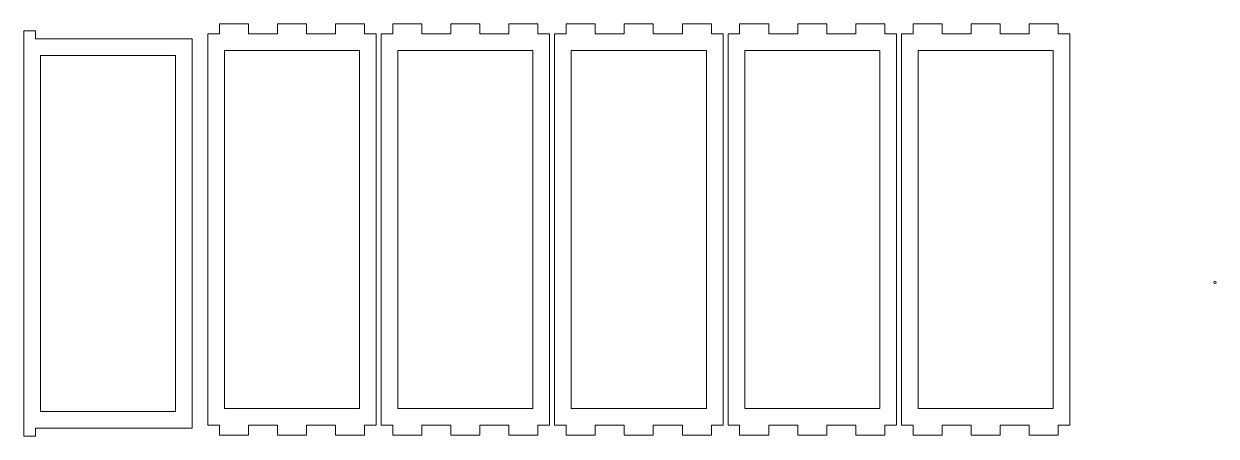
# Model space of a CAD drawing. Header units: centimetres. Extents: x -26.9 to 30.7, y -30.7 to 31.7.
# Drawn here: x -26.86 to 20.8, y 15.18 to 31.67 of the extents above; entities that cross this region are included whole.
import ezdxf

# ---------------------------------------------------------------- set-up
doc = ezdxf.new("R2010")
doc.units = ezdxf.units.CM
doc.header["$MEASUREMENT"] = 0
doc.layers.add('layer 1', color=7, linetype='Continuous')

msp = doc.modelspace()

# ---------------------------------------------------------------- linework, layer by layer
at = {"layer": 'layer 1', "color": 250, "lineweight": 9}
for points, knots in [([(-19.04621, 15.62377), (-19.04621, 15.62377), (-19.04621, 15.22377), (-19.04621, 15.22377), (-19.04621, 15.22377), (-19.04621, 15.22377), (-17.88538, 15.22377), (-17.88538, 15.22377), (-17.88538, 15.22377), (-17.88538, 15.22377), (-17.88538, 15.62377), (-17.88538, 15.62377), (-17.88538, 15.62377), (-17.88538, 15.62377), (-16.72455, 15.62377), (-16.72455, 15.62377), (-16.72455, 15.62377), (-16.72455, 15.62377), (-16.72455, 15.22377), (-16.72455, 15.22377), (-16.72455, 15.22377), (-16.72455, 15.22377), (-15.56373, 15.22377), (-15.56373, 15.22377), (-15.56373, 15.22377), (-15.56373, 15.22377), (-15.56373, 15.62377), (-15.56373, 15.62377), (-15.56373, 15.62377), (-15.56373, 15.62377), (-14.40286, 15.62377), (-14.40286, 15.62377), (-14.40286, 15.62377), (-14.40286, 15.62377), (-14.40286, 15.22377), (-14.40286, 15.22377), (-14.40286, 15.22377), (-14.40286, 15.22377), (-13.24203, 15.22377), (-13.24203, 15.22377), (-13.24203, 15.22377), (-13.24203, 15.22377), (-13.24203, 15.62377), (-13.24203, 15.62377), (-13.24203, 15.62377), (-13.24203, 15.62377), (-12.77722, 15.62377), (-12.77722, 15.62377), (-12.77722, 15.62377), (-12.77722, 15.62377), (-12.77722, 31.27154), (-12.77722, 31.27154), (-12.77722, 31.27154), (-12.77722, 31.27154), (-13.24203, 31.27154), (-13.24203, 31.27154), (-13.24203, 31.27154), (-13.24203, 31.27154), (-13.24203, 31.67154), (-13.24203, 31.67154), (-13.24203, 31.67154), (-13.24203, 31.67154), (-14.40286, 31.67154), (-14.40286, 31.67154), (-14.40286, 31.67154), (-14.40286, 31.67154), (-14.40286, 31.27154), (-14.40286, 31.27154), (-14.40286, 31.27154), (-14.40286, 31.27154), (-15.56373, 31.27154), (-15.56373, 31.27154), (-15.56373, 31.27154), (-15.56373, 31.27154), (-15.56373, 31.67154), (-15.56373, 31.67154), (-15.56373, 31.67154), (-15.56373, 31.67154), (-16.72455, 31.67154), (-16.72455, 31.67154), (-16.72455, 31.67154), (-16.72455, 31.67154), (-16.72455, 31.27154), (-16.72455, 31.27154), (-16.72455, 31.27154), (-16.72455, 31.27154), (-17.88538, 31.27154), (-17.88538, 31.27154), (-17.88538, 31.27154), (-17.88538, 31.27154), (-17.88538, 31.67154), (-17.88538, 31.67154), (-17.88538, 31.67154), (-17.88538, 31.67154), (-19.04621, 31.67154), (-19.04621, 31.67154), (-19.04621, 31.67154), (-19.04621, 31.67154), (-19.04621, 31.27154), (-19.04621, 31.27154), (-19.04621, 31.27154), (-19.04621, 31.27154), (-19.51102, 31.27154), (-19.51102, 31.27154), (-19.51102, 31.27154), (-19.51102, 31.27154), (-19.51102, 15.62377), (-19.51102, 15.62377), (-19.51102, 15.62377), (-19.51102, 15.62377), (-19.04621, 15.62377), (-19.04621, 15.62377)], [0, 0, 0, 0, 0.03448276, 0.03448276, 0.03448276, 0.03448276, 0.06896552, 0.06896552, 0.06896552, 0.06896552, 0.10344828, 0.10344828, 0.10344828, 0.10344828, 0.13793103, 0.13793103, 0.13793103, 0.13793103, 0.17241379, 0.17241379, 0.17241379, 0.17241379, 0.20689655, 0.20689655, 0.20689655, 0.20689655, 0.24137931, 0.24137931, 0.24137931, 0.24137931, 0.27586207, 0.27586207, 0.27586207, 0.27586207, 0.31034483, 0.31034483, 0.31034483, 0.31034483, 0.34482759, 0.34482759, 0.34482759, 0.34482759, 0.37931034, 0.37931034, 0.37931034, 0.37931034, 0.4137931, 0.4137931, 0.4137931, 0.4137931, 0.44827586, 0.44827586, 0.44827586, 0.44827586, 0.48275862, 0.48275862, 0.48275862, 0.48275862, 0.51724138, 0.51724138, 0.51724138, 0.51724138, 0.55172414, 0.55172414, 0.55172414, 0.55172414, 0.5862069, 0.5862069, 0.5862069, 0.5862069, 0.62068966, 0.62068966, 0.62068966, 0.62068966, 0.65517241, 0.65517241, 0.65517241, 0.65517241, 0.68965517, 0.68965517, 0.68965517, 0.68965517, 0.72413793, 0.72413793, 0.72413793, 0.72413793, 0.75862069, 0.75862069, 0.75862069, 0.75862069, 0.79310345, 0.79310345, 0.79310345, 0.79310345, 0.82758621, 0.82758621, 0.82758621, 0.82758621, 0.86206897, 0.86206897, 0.86206897, 0.86206897, 0.89655172, 0.89655172, 0.89655172, 0.89655172, 0.93103448, 0.93103448, 0.93103448, 0.93103448, 1, 1, 1, 1]), ([(-12.11287, 15.62377), (-12.11287, 15.62377), (-12.11287, 15.22377), (-12.11287, 15.22377), (-12.11287, 15.22377), (-12.11287, 15.22377), (-10.95205, 15.22377), (-10.95205, 15.22377), (-10.95205, 15.22377), (-10.95205, 15.22377), (-10.95205, 15.62377), (-10.95205, 15.62377), (-10.95205, 15.62377), (-10.95205, 15.62377), (-9.79122, 15.62377), (-9.79122, 15.62377), (-9.79122, 15.62377), (-9.79122, 15.62377), (-9.79122, 15.22377), (-9.79122, 15.22377), (-9.79122, 15.22377), (-9.79122, 15.22377), (-8.63039, 15.22377), (-8.63039, 15.22377), (-8.63039, 15.22377), (-8.63039, 15.22377), (-8.63039, 15.62377), (-8.63039, 15.62377), (-8.63039, 15.62377), (-8.63039, 15.62377), (-7.46953, 15.62377), (-7.46953, 15.62377), (-7.46953, 15.62377), (-7.46953, 15.62377), (-7.46953, 15.22377), (-7.46953, 15.22377), (-7.46953, 15.22377), (-7.46953, 15.22377), (-6.3087, 15.22377), (-6.3087, 15.22377), (-6.3087, 15.22377), (-6.3087, 15.22377), (-6.3087, 15.62377), (-6.3087, 15.62377), (-6.3087, 15.62377), (-6.3087, 15.62377), (-5.84389, 15.62377), (-5.84389, 15.62377), (-5.84389, 15.62377), (-5.84389, 15.62377), (-5.84389, 31.27154), (-5.84389, 31.27154), (-5.84389, 31.27154), (-5.84389, 31.27154), (-6.3087, 31.27154), (-6.3087, 31.27154), (-6.3087, 31.27154), (-6.3087, 31.27154), (-6.3087, 31.67154), (-6.3087, 31.67154), (-6.3087, 31.67154), (-6.3087, 31.67154), (-7.46953, 31.67154), (-7.46953, 31.67154), (-7.46953, 31.67154), (-7.46953, 31.67154), (-7.46953, 31.27154), (-7.46953, 31.27154), (-7.46953, 31.27154), (-7.46953, 31.27154), (-8.63039, 31.27154), (-8.63039, 31.27154), (-8.63039, 31.27154), (-8.63039, 31.27154), (-8.63039, 31.67154), (-8.63039, 31.67154), (-8.63039, 31.67154), (-8.63039, 31.67154), (-9.79122, 31.67154), (-9.79122, 31.67154), (-9.79122, 31.67154), (-9.79122, 31.67154), (-9.79122, 31.27154), (-9.79122, 31.27154), (-9.79122, 31.27154), (-9.79122, 31.27154), (-10.95205, 31.27154), (-10.95205, 31.27154), (-10.95205, 31.27154), (-10.95205, 31.27154), (-10.95205, 31.67154), (-10.95205, 31.67154), (-10.95205, 31.67154), (-10.95205, 31.67154), (-12.11287, 31.67154), (-12.11287, 31.67154), (-12.11287, 31.67154), (-12.11287, 31.67154), (-12.11287, 31.27154), (-12.11287, 31.27154), (-12.11287, 31.27154), (-12.11287, 31.27154), (-12.57769, 31.27154), (-12.57769, 31.27154), (-12.57769, 31.27154), (-12.57769, 31.27154), (-12.57769, 15.62377), (-12.57769, 15.62377), (-12.57769, 15.62377), (-12.57769, 15.62377), (-12.11287, 15.62377), (-12.11287, 15.62377)], [0, 0, 0, 0, 0.03448276, 0.03448276, 0.03448276, 0.03448276, 0.06896552, 0.06896552, 0.06896552, 0.06896552, 0.10344828, 0.10344828, 0.10344828, 0.10344828, 0.13793103, 0.13793103, 0.13793103, 0.13793103, 0.17241379, 0.17241379, 0.17241379, 0.17241379, 0.20689655, 0.20689655, 0.20689655, 0.20689655, 0.24137931, 0.24137931, 0.24137931, 0.24137931, 0.27586207, 0.27586207, 0.27586207, 0.27586207, 0.31034483, 0.31034483, 0.31034483, 0.31034483, 0.34482759, 0.34482759, 0.34482759, 0.34482759, 0.37931034, 0.37931034, 0.37931034, 0.37931034, 0.4137931, 0.4137931, 0.4137931, 0.4137931, 0.44827586, 0.44827586, 0.44827586, 0.44827586, 0.48275862, 0.48275862, 0.48275862, 0.48275862, 0.51724138, 0.51724138, 0.51724138, 0.51724138, 0.55172414, 0.55172414, 0.55172414, 0.55172414, 0.5862069, 0.5862069, 0.5862069, 0.5862069, 0.62068966, 0.62068966, 0.62068966, 0.62068966, 0.65517241, 0.65517241, 0.65517241, 0.65517241, 0.68965517, 0.68965517, 0.68965517, 0.68965517, 0.72413793, 0.72413793, 0.72413793, 0.72413793, 0.75862069, 0.75862069, 0.75862069, 0.75862069, 0.79310345, 0.79310345, 0.79310345, 0.79310345, 0.82758621, 0.82758621, 0.82758621, 0.82758621, 0.86206897, 0.86206897, 0.86206897, 0.86206897, 0.89655172, 0.89655172, 0.89655172, 0.89655172, 0.93103448, 0.93103448, 0.93103448, 0.93103448, 1, 1, 1, 1]), ([(-5.17954, 15.62377), (-5.17954, 15.62377), (-5.17954, 15.22377), (-5.17954, 15.22377), (-5.17954, 15.22377), (-5.17954, 15.22377), (-4.01871, 15.22377), (-4.01871, 15.22377), (-4.01871, 15.22377), (-4.01871, 15.22377), (-4.01871, 15.62377), (-4.01871, 15.62377), (-4.01871, 15.62377), (-4.01871, 15.62377), (-2.85789, 15.62377), (-2.85789, 15.62377), (-2.85789, 15.62377), (-2.85789, 15.62377), (-2.85789, 15.22377), (-2.85789, 15.22377), (-2.85789, 15.22377), (-2.85789, 15.22377), (-1.69706, 15.22377), (-1.69706, 15.22377), (-1.69706, 15.22377), (-1.69706, 15.22377), (-1.69706, 15.62377), (-1.69706, 15.62377), (-1.69706, 15.62377), (-1.69706, 15.62377), (-0.53619, 15.62377), (-0.53619, 15.62377), (-0.53619, 15.62377), (-0.53619, 15.62377), (-0.53619, 15.22377), (-0.53619, 15.22377), (-0.53619, 15.22377), (-0.53619, 15.22377), (0.62463, 15.22377), (0.62463, 15.22377), (0.62463, 15.22377), (0.62463, 15.22377), (0.62463, 15.62377), (0.62463, 15.62377), (0.62463, 15.62377), (0.62463, 15.62377), (1.08945, 15.62377), (1.08945, 15.62377), (1.08945, 15.62377), (1.08945, 15.62377), (1.08945, 31.27154), (1.08945, 31.27154), (1.08945, 31.27154), (1.08945, 31.27154), (0.62463, 31.27154), (0.62463, 31.27154), (0.62463, 31.27154), (0.62463, 31.27154), (0.62463, 31.67154), (0.62463, 31.67154), (0.62463, 31.67154), (0.62463, 31.67154), (-0.53619, 31.67154), (-0.53619, 31.67154), (-0.53619, 31.67154), (-0.53619, 31.67154), (-0.53619, 31.27154), (-0.53619, 31.27154), (-0.53619, 31.27154), (-0.53619, 31.27154), (-1.69706, 31.27154), (-1.69706, 31.27154), (-1.69706, 31.27154), (-1.69706, 31.27154), (-1.69706, 31.67154), (-1.69706, 31.67154), (-1.69706, 31.67154), (-1.69706, 31.67154), (-2.85789, 31.67154), (-2.85789, 31.67154), (-2.85789, 31.67154), (-2.85789, 31.67154), (-2.85789, 31.27154), (-2.85789, 31.27154), (-2.85789, 31.27154), (-2.85789, 31.27154), (-4.01871, 31.27154), (-4.01871, 31.27154), (-4.01871, 31.27154), (-4.01871, 31.27154), (-4.01871, 31.67154), (-4.01871, 31.67154), (-4.01871, 31.67154), (-4.01871, 31.67154), (-5.17954, 31.67154), (-5.17954, 31.67154), (-5.17954, 31.67154), (-5.17954, 31.67154), (-5.17954, 31.27154), (-5.17954, 31.27154), (-5.17954, 31.27154), (-5.17954, 31.27154), (-5.64435, 31.27154), (-5.64435, 31.27154), (-5.64435, 31.27154), (-5.64435, 31.27154), (-5.64435, 15.62377), (-5.64435, 15.62377), (-5.64435, 15.62377), (-5.64435, 15.62377), (-5.17954, 15.62377), (-5.17954, 15.62377)], [0, 0, 0, 0, 0.03448276, 0.03448276, 0.03448276, 0.03448276, 0.06896552, 0.06896552, 0.06896552, 0.06896552, 0.10344828, 0.10344828, 0.10344828, 0.10344828, 0.13793103, 0.13793103, 0.13793103, 0.13793103, 0.17241379, 0.17241379, 0.17241379, 0.17241379, 0.20689655, 0.20689655, 0.20689655, 0.20689655, 0.24137931, 0.24137931, 0.24137931, 0.24137931, 0.27586207, 0.27586207, 0.27586207, 0.27586207, 0.31034483, 0.31034483, 0.31034483, 0.31034483, 0.34482759, 0.34482759, 0.34482759, 0.34482759, 0.37931034, 0.37931034, 0.37931034, 0.37931034, 0.4137931, 0.4137931, 0.4137931, 0.4137931, 0.44827586, 0.44827586, 0.44827586, 0.44827586, 0.48275862, 0.48275862, 0.48275862, 0.48275862, 0.51724138, 0.51724138, 0.51724138, 0.51724138, 0.55172414, 0.55172414, 0.55172414, 0.55172414, 0.5862069, 0.5862069, 0.5862069, 0.5862069, 0.62068966, 0.62068966, 0.62068966, 0.62068966, 0.65517241, 0.65517241, 0.65517241, 0.65517241, 0.68965517, 0.68965517, 0.68965517, 0.68965517, 0.72413793, 0.72413793, 0.72413793, 0.72413793, 0.75862069, 0.75862069, 0.75862069, 0.75862069, 0.79310345, 0.79310345, 0.79310345, 0.79310345, 0.82758621, 0.82758621, 0.82758621, 0.82758621, 0.86206897, 0.86206897, 0.86206897, 0.86206897, 0.89655172, 0.89655172, 0.89655172, 0.89655172, 0.93103448, 0.93103448, 0.93103448, 0.93103448, 1, 1, 1, 1]), ([(1.75379, 15.62377), (1.75379, 15.62377), (1.75379, 15.22377), (1.75379, 15.22377), (1.75379, 15.22377), (1.75379, 15.22377), (2.91462, 15.22377), (2.91462, 15.22377), (2.91462, 15.22377), (2.91462, 15.22377), (2.91462, 15.62377), (2.91462, 15.62377), (2.91462, 15.62377), (2.91462, 15.62377), (4.07545, 15.62377), (4.07545, 15.62377), (4.07545, 15.62377), (4.07545, 15.62377), (4.07545, 15.22377), (4.07545, 15.22377), (4.07545, 15.22377), (4.07545, 15.22377), (5.23627, 15.22377), (5.23627, 15.22377), (5.23627, 15.22377), (5.23627, 15.22377), (5.23627, 15.62377), (5.23627, 15.62377), (5.23627, 15.62377), (5.23627, 15.62377), (6.39714, 15.62377), (6.39714, 15.62377), (6.39714, 15.62377), (6.39714, 15.62377), (6.39714, 15.22377), (6.39714, 15.22377), (6.39714, 15.22377), (6.39714, 15.22377), (7.55797, 15.22377), (7.55797, 15.22377), (7.55797, 15.22377), (7.55797, 15.22377), (7.55797, 15.62377), (7.55797, 15.62377), (7.55797, 15.62377), (7.55797, 15.62377), (8.02278, 15.62377), (8.02278, 15.62377), (8.02278, 15.62377), (8.02278, 15.62377), (8.02278, 31.27154), (8.02278, 31.27154), (8.02278, 31.27154), (8.02278, 31.27154), (7.55797, 31.27154), (7.55797, 31.27154), (7.55797, 31.27154), (7.55797, 31.27154), (7.55797, 31.67154), (7.55797, 31.67154), (7.55797, 31.67154), (7.55797, 31.67154), (6.39714, 31.67154), (6.39714, 31.67154), (6.39714, 31.67154), (6.39714, 31.67154), (6.39714, 31.27154), (6.39714, 31.27154), (6.39714, 31.27154), (6.39714, 31.27154), (5.23627, 31.27154), (5.23627, 31.27154), (5.23627, 31.27154), (5.23627, 31.27154), (5.23627, 31.67154), (5.23627, 31.67154), (5.23627, 31.67154), (5.23627, 31.67154), (4.07545, 31.67154), (4.07545, 31.67154), (4.07545, 31.67154), (4.07545, 31.67154), (4.07545, 31.27154), (4.07545, 31.27154), (4.07545, 31.27154), (4.07545, 31.27154), (2.91462, 31.27154), (2.91462, 31.27154), (2.91462, 31.27154), (2.91462, 31.27154), (2.91462, 31.67154), (2.91462, 31.67154), (2.91462, 31.67154), (2.91462, 31.67154), (1.75379, 31.67154), (1.75379, 31.67154), (1.75379, 31.67154), (1.75379, 31.67154), (1.75379, 31.27154), (1.75379, 31.27154), (1.75379, 31.27154), (1.75379, 31.27154), (1.28898, 31.27154), (1.28898, 31.27154), (1.28898, 31.27154), (1.28898, 31.27154), (1.28898, 15.62377), (1.28898, 15.62377), (1.28898, 15.62377), (1.28898, 15.62377), (1.75379, 15.62377), (1.75379, 15.62377)], [0, 0, 0, 0, 0.03448276, 0.03448276, 0.03448276, 0.03448276, 0.06896552, 0.06896552, 0.06896552, 0.06896552, 0.10344828, 0.10344828, 0.10344828, 0.10344828, 0.13793103, 0.13793103, 0.13793103, 0.13793103, 0.17241379, 0.17241379, 0.17241379, 0.17241379, 0.20689655, 0.20689655, 0.20689655, 0.20689655, 0.24137931, 0.24137931, 0.24137931, 0.24137931, 0.27586207, 0.27586207, 0.27586207, 0.27586207, 0.31034483, 0.31034483, 0.31034483, 0.31034483, 0.34482759, 0.34482759, 0.34482759, 0.34482759, 0.37931034, 0.37931034, 0.37931034, 0.37931034, 0.4137931, 0.4137931, 0.4137931, 0.4137931, 0.44827586, 0.44827586, 0.44827586, 0.44827586, 0.48275862, 0.48275862, 0.48275862, 0.48275862, 0.51724138, 0.51724138, 0.51724138, 0.51724138, 0.55172414, 0.55172414, 0.55172414, 0.55172414, 0.5862069, 0.5862069, 0.5862069, 0.5862069, 0.62068966, 0.62068966, 0.62068966, 0.62068966, 0.65517241, 0.65517241, 0.65517241, 0.65517241, 0.68965517, 0.68965517, 0.68965517, 0.68965517, 0.72413793, 0.72413793, 0.72413793, 0.72413793, 0.75862069, 0.75862069, 0.75862069, 0.75862069, 0.79310345, 0.79310345, 0.79310345, 0.79310345, 0.82758621, 0.82758621, 0.82758621, 0.82758621, 0.86206897, 0.86206897, 0.86206897, 0.86206897, 0.89655172, 0.89655172, 0.89655172, 0.89655172, 0.93103448, 0.93103448, 0.93103448, 0.93103448, 1, 1, 1, 1]), ([(8.68713, 15.62377), (8.68713, 15.62377), (8.68713, 15.22377), (8.68713, 15.22377), (8.68713, 15.22377), (8.68713, 15.22377), (9.84795, 15.22377), (9.84795, 15.22377), (9.84795, 15.22377), (9.84795, 15.22377), (9.84795, 15.62377), (9.84795, 15.62377), (9.84795, 15.62377), (9.84795, 15.62377), (11.00878, 15.62377), (11.00878, 15.62377), (11.00878, 15.62377), (11.00878, 15.62377), (11.00878, 15.22377), (11.00878, 15.22377), (11.00878, 15.22377), (11.00878, 15.22377), (12.16961, 15.22377), (12.16961, 15.22377), (12.16961, 15.22377), (12.16961, 15.22377), (12.16961, 15.62377), (12.16961, 15.62377), (12.16961, 15.62377), (12.16961, 15.62377), (13.33047, 15.62377), (13.33047, 15.62377), (13.33047, 15.62377), (13.33047, 15.62377), (13.33047, 15.22377), (13.33047, 15.22377), (13.33047, 15.22377), (13.33047, 15.22377), (14.4913, 15.22377), (14.4913, 15.22377), (14.4913, 15.22377), (14.4913, 15.22377), (14.4913, 15.62377), (14.4913, 15.62377), (14.4913, 15.62377), (14.4913, 15.62377), (14.95611, 15.62377), (14.95611, 15.62377), (14.95611, 15.62377), (14.95611, 15.62377), (14.95611, 31.27154), (14.95611, 31.27154), (14.95611, 31.27154), (14.95611, 31.27154), (14.4913, 31.27154), (14.4913, 31.27154), (14.4913, 31.27154), (14.4913, 31.27154), (14.4913, 31.67154), (14.4913, 31.67154), (14.4913, 31.67154), (14.4913, 31.67154), (13.33047, 31.67154), (13.33047, 31.67154), (13.33047, 31.67154), (13.33047, 31.67154), (13.33047, 31.27154), (13.33047, 31.27154), (13.33047, 31.27154), (13.33047, 31.27154), (12.16961, 31.27154), (12.16961, 31.27154), (12.16961, 31.27154), (12.16961, 31.27154), (12.16961, 31.67154), (12.16961, 31.67154), (12.16961, 31.67154), (12.16961, 31.67154), (11.00878, 31.67154), (11.00878, 31.67154), (11.00878, 31.67154), (11.00878, 31.67154), (11.00878, 31.27154), (11.00878, 31.27154), (11.00878, 31.27154), (11.00878, 31.27154), (9.84795, 31.27154), (9.84795, 31.27154), (9.84795, 31.27154), (9.84795, 31.27154), (9.84795, 31.67154), (9.84795, 31.67154), (9.84795, 31.67154), (9.84795, 31.67154), (8.68713, 31.67154), (8.68713, 31.67154), (8.68713, 31.67154), (8.68713, 31.67154), (8.68713, 31.27154), (8.68713, 31.27154), (8.68713, 31.27154), (8.68713, 31.27154), (8.22231, 31.27154), (8.22231, 31.27154), (8.22231, 31.27154), (8.22231, 31.27154), (8.22231, 15.62377), (8.22231, 15.62377), (8.22231, 15.62377), (8.22231, 15.62377), (8.68713, 15.62377), (8.68713, 15.62377)], [0, 0, 0, 0, 0.03448276, 0.03448276, 0.03448276, 0.03448276, 0.06896552, 0.06896552, 0.06896552, 0.06896552, 0.10344828, 0.10344828, 0.10344828, 0.10344828, 0.13793103, 0.13793103, 0.13793103, 0.13793103, 0.17241379, 0.17241379, 0.17241379, 0.17241379, 0.20689655, 0.20689655, 0.20689655, 0.20689655, 0.24137931, 0.24137931, 0.24137931, 0.24137931, 0.27586207, 0.27586207, 0.27586207, 0.27586207, 0.31034483, 0.31034483, 0.31034483, 0.31034483, 0.34482759, 0.34482759, 0.34482759, 0.34482759, 0.37931034, 0.37931034, 0.37931034, 0.37931034, 0.4137931, 0.4137931, 0.4137931, 0.4137931, 0.44827586, 0.44827586, 0.44827586, 0.44827586, 0.48275862, 0.48275862, 0.48275862, 0.48275862, 0.51724138, 0.51724138, 0.51724138, 0.51724138, 0.55172414, 0.55172414, 0.55172414, 0.55172414, 0.5862069, 0.5862069, 0.5862069, 0.5862069, 0.62068966, 0.62068966, 0.62068966, 0.62068966, 0.65517241, 0.65517241, 0.65517241, 0.65517241, 0.68965517, 0.68965517, 0.68965517, 0.68965517, 0.72413793, 0.72413793, 0.72413793, 0.72413793, 0.75862069, 0.75862069, 0.75862069, 0.75862069, 0.79310345, 0.79310345, 0.79310345, 0.79310345, 0.82758621, 0.82758621, 0.82758621, 0.82758621, 0.86206897, 0.86206897, 0.86206897, 0.86206897, 0.89655172, 0.89655172, 0.89655172, 0.89655172, 0.93103448, 0.93103448, 0.93103448, 0.93103448, 1, 1, 1, 1]), ([(-20.12919, 15.49718), (-20.12919, 15.49718), (-20.12919, 31.07698), (-20.12919, 31.07698), (-20.12919, 31.07698), (-20.12919, 31.07698), (-26.39818, 31.07698), (-26.39818, 31.07698), (-26.39818, 31.07698), (-26.39818, 31.07698), (-26.39818, 31.39562), (-26.39818, 31.39562), (-26.39818, 31.39562), (-26.39818, 31.39562), (-26.86305, 31.39562), (-26.86305, 31.39562), (-26.86305, 31.39562), (-26.86305, 31.39562), (-26.86305, 15.17856), (-26.86305, 15.17856), (-26.86305, 15.17856), (-26.86305, 15.17856), (-26.39818, 15.17856), (-26.39818, 15.17856), (-26.39818, 15.17856), (-26.39818, 15.17856), (-26.39818, 15.49718), (-26.39818, 15.49718), (-26.39818, 15.49718), (-26.39818, 15.49718), (-20.12919, 15.49718), (-20.12919, 15.49718)], [0, 0, 0, 0, 0.11111111, 0.11111111, 0.11111111, 0.11111111, 0.22222222, 0.22222222, 0.22222222, 0.22222222, 0.33333333, 0.33333333, 0.33333333, 0.33333333, 0.44444444, 0.44444444, 0.44444444, 0.44444444, 0.55555556, 0.55555556, 0.55555556, 0.55555556, 0.66666667, 0.66666667, 0.66666667, 0.66666667, 0.77777778, 0.77777778, 0.77777778, 0.77777778, 1, 1, 1, 1]), ([(-18.55205, 16.29044), (-18.55205, 16.29044), (-17.88538, 16.29044), (-17.88538, 16.29044), (-17.88538, 16.29044), (-17.49843, 16.29044), (-17.1115, 16.29044), (-16.72455, 16.29044), (-16.72455, 16.29044), (-16.72455, 16.29044), (-15.56373, 16.29044), (-15.56373, 16.29044), (-15.56373, 16.29044), (-15.17677, 16.29044), (-14.78982, 16.29044), (-14.40286, 16.29044), (-14.40286, 16.29044), (-14.40286, 16.29044), (-13.44389, 16.29044), (-13.44389, 16.29044), (-13.44389, 16.29044), (-13.44389, 21.06192), (-13.44389, 25.8334), (-13.44389, 30.60488), (-13.44389, 30.60488), (-13.44389, 30.60488), (-14.40286, 30.60488), (-14.40286, 30.60488), (-14.40286, 30.60488), (-14.78982, 30.60488), (-15.17677, 30.60488), (-15.56373, 30.60488), (-15.56373, 30.60488), (-15.56373, 30.60488), (-16.72455, 30.60488), (-16.72455, 30.60488), (-16.72455, 30.60488), (-17.1115, 30.60488), (-17.49843, 30.60488), (-17.88538, 30.60488), (-17.88538, 30.60488), (-17.88538, 30.60488), (-18.84435, 30.60488), (-18.84435, 30.60488), (-18.84435, 30.60488), (-18.84435, 25.8334), (-18.84435, 21.06192), (-18.84435, 16.29044), (-18.84435, 16.29044), (-18.84435, 16.29044), (-18.55205, 16.29044), (-18.55205, 16.29044)], [0, 0, 0, 0, 0.07142857, 0.07142857, 0.07142857, 0.07142857, 0.14285714, 0.14285714, 0.14285714, 0.14285714, 0.21428571, 0.21428571, 0.21428571, 0.21428571, 0.28571429, 0.28571429, 0.28571429, 0.28571429, 0.35714286, 0.35714286, 0.35714286, 0.35714286, 0.42857143, 0.42857143, 0.42857143, 0.42857143, 0.5, 0.5, 0.5, 0.5, 0.57142857, 0.57142857, 0.57142857, 0.57142857, 0.64285714, 0.64285714, 0.64285714, 0.64285714, 0.71428571, 0.71428571, 0.71428571, 0.71428571, 0.78571429, 0.78571429, 0.78571429, 0.78571429, 0.85714286, 0.85714286, 0.85714286, 0.85714286, 1, 1, 1, 1]), ([(-11.61871, 16.29044), (-11.61871, 16.29044), (-10.95205, 16.29044), (-10.95205, 16.29044), (-10.95205, 16.29044), (-10.5651, 16.29044), (-10.17817, 16.29044), (-9.79122, 16.29044), (-9.79122, 16.29044), (-9.79122, 16.29044), (-8.63039, 16.29044), (-8.63039, 16.29044), (-8.63039, 16.29044), (-8.24343, 16.29044), (-7.85649, 16.29044), (-7.46953, 16.29044), (-7.46953, 16.29044), (-7.46953, 16.29044), (-6.51055, 16.29044), (-6.51055, 16.29044), (-6.51055, 16.29044), (-6.51055, 21.06192), (-6.51055, 25.8334), (-6.51055, 30.60488), (-6.51055, 30.60488), (-6.51055, 30.60488), (-7.46953, 30.60488), (-7.46953, 30.60488), (-7.46953, 30.60488), (-7.85649, 30.60488), (-8.24343, 30.60488), (-8.63039, 30.60488), (-8.63039, 30.60488), (-8.63039, 30.60488), (-9.79122, 30.60488), (-9.79122, 30.60488), (-9.79122, 30.60488), (-10.17817, 30.60488), (-10.5651, 30.60488), (-10.95205, 30.60488), (-10.95205, 30.60488), (-10.95205, 30.60488), (-11.91102, 30.60488), (-11.91102, 30.60488), (-11.91102, 30.60488), (-11.91102, 25.8334), (-11.91102, 21.06192), (-11.91102, 16.29044), (-11.91102, 16.29044), (-11.91102, 16.29044), (-11.61871, 16.29044), (-11.61871, 16.29044)], [0, 0, 0, 0, 0.07142857, 0.07142857, 0.07142857, 0.07142857, 0.14285714, 0.14285714, 0.14285714, 0.14285714, 0.21428571, 0.21428571, 0.21428571, 0.21428571, 0.28571429, 0.28571429, 0.28571429, 0.28571429, 0.35714286, 0.35714286, 0.35714286, 0.35714286, 0.42857143, 0.42857143, 0.42857143, 0.42857143, 0.5, 0.5, 0.5, 0.5, 0.57142857, 0.57142857, 0.57142857, 0.57142857, 0.64285714, 0.64285714, 0.64285714, 0.64285714, 0.71428571, 0.71428571, 0.71428571, 0.71428571, 0.78571429, 0.78571429, 0.78571429, 0.78571429, 0.85714286, 0.85714286, 0.85714286, 0.85714286, 1, 1, 1, 1]), ([(-4.68538, 16.29044), (-4.68538, 16.29044), (-4.01871, 16.29044), (-4.01871, 16.29044), (-4.01871, 16.29044), (-3.63177, 16.29044), (-3.24483, 16.29044), (-2.85789, 16.29044), (-2.85789, 16.29044), (-2.85789, 16.29044), (-1.69706, 16.29044), (-1.69706, 16.29044), (-1.69706, 16.29044), (-1.3101, 16.29044), (-0.92315, 16.29044), (-0.53619, 16.29044), (-0.53619, 16.29044), (-0.53619, 16.29044), (0.42278, 16.29044), (0.42278, 16.29044), (0.42278, 16.29044), (0.42278, 21.06192), (0.42278, 25.8334), (0.42278, 30.60488), (0.42278, 30.60488), (0.42278, 30.60488), (-0.53619, 30.60488), (-0.53619, 30.60488), (-0.53619, 30.60488), (-0.92315, 30.60488), (-1.3101, 30.60488), (-1.69706, 30.60488), (-1.69706, 30.60488), (-1.69706, 30.60488), (-2.85789, 30.60488), (-2.85789, 30.60488), (-2.85789, 30.60488), (-3.24483, 30.60488), (-3.63177, 30.60488), (-4.01871, 30.60488), (-4.01871, 30.60488), (-4.01871, 30.60488), (-4.97769, 30.60488), (-4.97769, 30.60488), (-4.97769, 30.60488), (-4.97769, 25.8334), (-4.97769, 21.06192), (-4.97769, 16.29044), (-4.97769, 16.29044), (-4.97769, 16.29044), (-4.68538, 16.29044), (-4.68538, 16.29044)], [0, 0, 0, 0, 0.07142857, 0.07142857, 0.07142857, 0.07142857, 0.14285714, 0.14285714, 0.14285714, 0.14285714, 0.21428571, 0.21428571, 0.21428571, 0.21428571, 0.28571429, 0.28571429, 0.28571429, 0.28571429, 0.35714286, 0.35714286, 0.35714286, 0.35714286, 0.42857143, 0.42857143, 0.42857143, 0.42857143, 0.5, 0.5, 0.5, 0.5, 0.57142857, 0.57142857, 0.57142857, 0.57142857, 0.64285714, 0.64285714, 0.64285714, 0.64285714, 0.71428571, 0.71428571, 0.71428571, 0.71428571, 0.78571429, 0.78571429, 0.78571429, 0.78571429, 0.85714286, 0.85714286, 0.85714286, 0.85714286, 1, 1, 1, 1]), ([(2.24795, 16.29044), (2.24795, 16.29044), (2.91462, 16.29044), (2.91462, 16.29044), (2.91462, 16.29044), (3.30157, 16.29044), (3.6885, 16.29044), (4.07545, 16.29044), (4.07545, 16.29044), (4.07545, 16.29044), (5.23627, 16.29044), (5.23627, 16.29044), (5.23627, 16.29044), (5.62323, 16.29044), (6.01018, 16.29044), (6.39714, 16.29044), (6.39714, 16.29044), (6.39714, 16.29044), (7.35611, 16.29044), (7.35611, 16.29044), (7.35611, 16.29044), (7.35611, 21.06192), (7.35611, 25.8334), (7.35611, 30.60488), (7.35611, 30.60488), (7.35611, 30.60488), (6.39714, 30.60488), (6.39714, 30.60488), (6.39714, 30.60488), (6.01018, 30.60488), (5.62323, 30.60488), (5.23627, 30.60488), (5.23627, 30.60488), (5.23627, 30.60488), (4.07545, 30.60488), (4.07545, 30.60488), (4.07545, 30.60488), (3.6885, 30.60488), (3.30157, 30.60488), (2.91462, 30.60488), (2.91462, 30.60488), (2.91462, 30.60488), (1.95565, 30.60488), (1.95565, 30.60488), (1.95565, 30.60488), (1.95565, 25.8334), (1.95565, 21.06192), (1.95565, 16.29044), (1.95565, 16.29044), (1.95565, 16.29044), (2.24795, 16.29044), (2.24795, 16.29044)], [0, 0, 0, 0, 0.07142857, 0.07142857, 0.07142857, 0.07142857, 0.14285714, 0.14285714, 0.14285714, 0.14285714, 0.21428571, 0.21428571, 0.21428571, 0.21428571, 0.28571429, 0.28571429, 0.28571429, 0.28571429, 0.35714286, 0.35714286, 0.35714286, 0.35714286, 0.42857143, 0.42857143, 0.42857143, 0.42857143, 0.5, 0.5, 0.5, 0.5, 0.57142857, 0.57142857, 0.57142857, 0.57142857, 0.64285714, 0.64285714, 0.64285714, 0.64285714, 0.71428571, 0.71428571, 0.71428571, 0.71428571, 0.78571429, 0.78571429, 0.78571429, 0.78571429, 0.85714286, 0.85714286, 0.85714286, 0.85714286, 1, 1, 1, 1]), ([(9.18129, 16.29044), (9.18129, 16.29044), (9.84795, 16.29044), (9.84795, 16.29044), (9.84795, 16.29044), (10.2349, 16.29044), (10.62183, 16.29044), (11.00878, 16.29044), (11.00878, 16.29044), (11.00878, 16.29044), (12.16961, 16.29044), (12.16961, 16.29044), (12.16961, 16.29044), (12.55657, 16.29044), (12.94351, 16.29044), (13.33047, 16.29044), (13.33047, 16.29044), (13.33047, 16.29044), (14.28945, 16.29044), (14.28945, 16.29044), (14.28945, 16.29044), (14.28945, 21.06192), (14.28945, 25.8334), (14.28945, 30.60488), (14.28945, 30.60488), (14.28945, 30.60488), (13.33047, 30.60488), (13.33047, 30.60488), (13.33047, 30.60488), (12.94351, 30.60488), (12.55657, 30.60488), (12.16961, 30.60488), (12.16961, 30.60488), (12.16961, 30.60488), (11.00878, 30.60488), (11.00878, 30.60488), (11.00878, 30.60488), (10.62183, 30.60488), (10.2349, 30.60488), (9.84795, 30.60488), (9.84795, 30.60488), (9.84795, 30.60488), (8.88898, 30.60488), (8.88898, 30.60488), (8.88898, 30.60488), (8.88898, 25.8334), (8.88898, 21.06192), (8.88898, 16.29044), (8.88898, 16.29044), (8.88898, 16.29044), (9.18129, 16.29044), (9.18129, 16.29044)], [0, 0, 0, 0, 0.07142857, 0.07142857, 0.07142857, 0.07142857, 0.14285714, 0.14285714, 0.14285714, 0.14285714, 0.21428571, 0.21428571, 0.21428571, 0.21428571, 0.28571429, 0.28571429, 0.28571429, 0.28571429, 0.35714286, 0.35714286, 0.35714286, 0.35714286, 0.42857143, 0.42857143, 0.42857143, 0.42857143, 0.5, 0.5, 0.5, 0.5, 0.57142857, 0.57142857, 0.57142857, 0.57142857, 0.64285714, 0.64285714, 0.64285714, 0.64285714, 0.71428571, 0.71428571, 0.71428571, 0.71428571, 0.78571429, 0.78571429, 0.78571429, 0.78571429, 0.85714286, 0.85714286, 0.85714286, 0.85714286, 1, 1, 1, 1]), ([(-20.79586, 16.16385), (-20.79586, 20.91268), (-20.79586, 25.66149), (-20.79586, 30.41032), (-20.79586, 30.41032), (-22.59603, 30.41032), (-24.39621, 30.41032), (-26.19638, 30.41032), (-26.19638, 30.41032), (-26.19638, 25.66149), (-26.19638, 20.91268), (-26.19638, 16.16385), (-26.19638, 16.16385), (-24.39621, 16.16385), (-22.59603, 16.16385), (-20.79586, 16.16385)], [0, 0, 0, 0, 0.2, 0.2, 0.2, 0.2, 0.4, 0.4, 0.4, 0.4, 0.6, 0.6, 0.6, 0.6, 1, 1, 1, 1]), ([(20.75797, 21.38094), (20.78373, 21.38094), (20.80462, 21.36005), (20.80462, 21.33429), (20.80462, 21.33429), (20.80462, 21.30852), (20.78373, 21.28762), (20.75797, 21.28762), (20.75797, 21.28762), (20.73219, 21.28762), (20.7113, 21.30852), (20.7113, 21.33429), (20.7113, 21.33429), (20.7113, 21.36005), (20.73219, 21.38094), (20.75797, 21.38094)], [0, 0, 0, 0, 0.2, 0.2, 0.2, 0.2, 0.4, 0.4, 0.4, 0.4, 0.6, 0.6, 0.6, 0.6, 1, 1, 1, 1])]:
    msp.add_open_spline(points, degree=3, knots=knots, dxfattribs=at)

doc.saveas('drawing.dxf')
